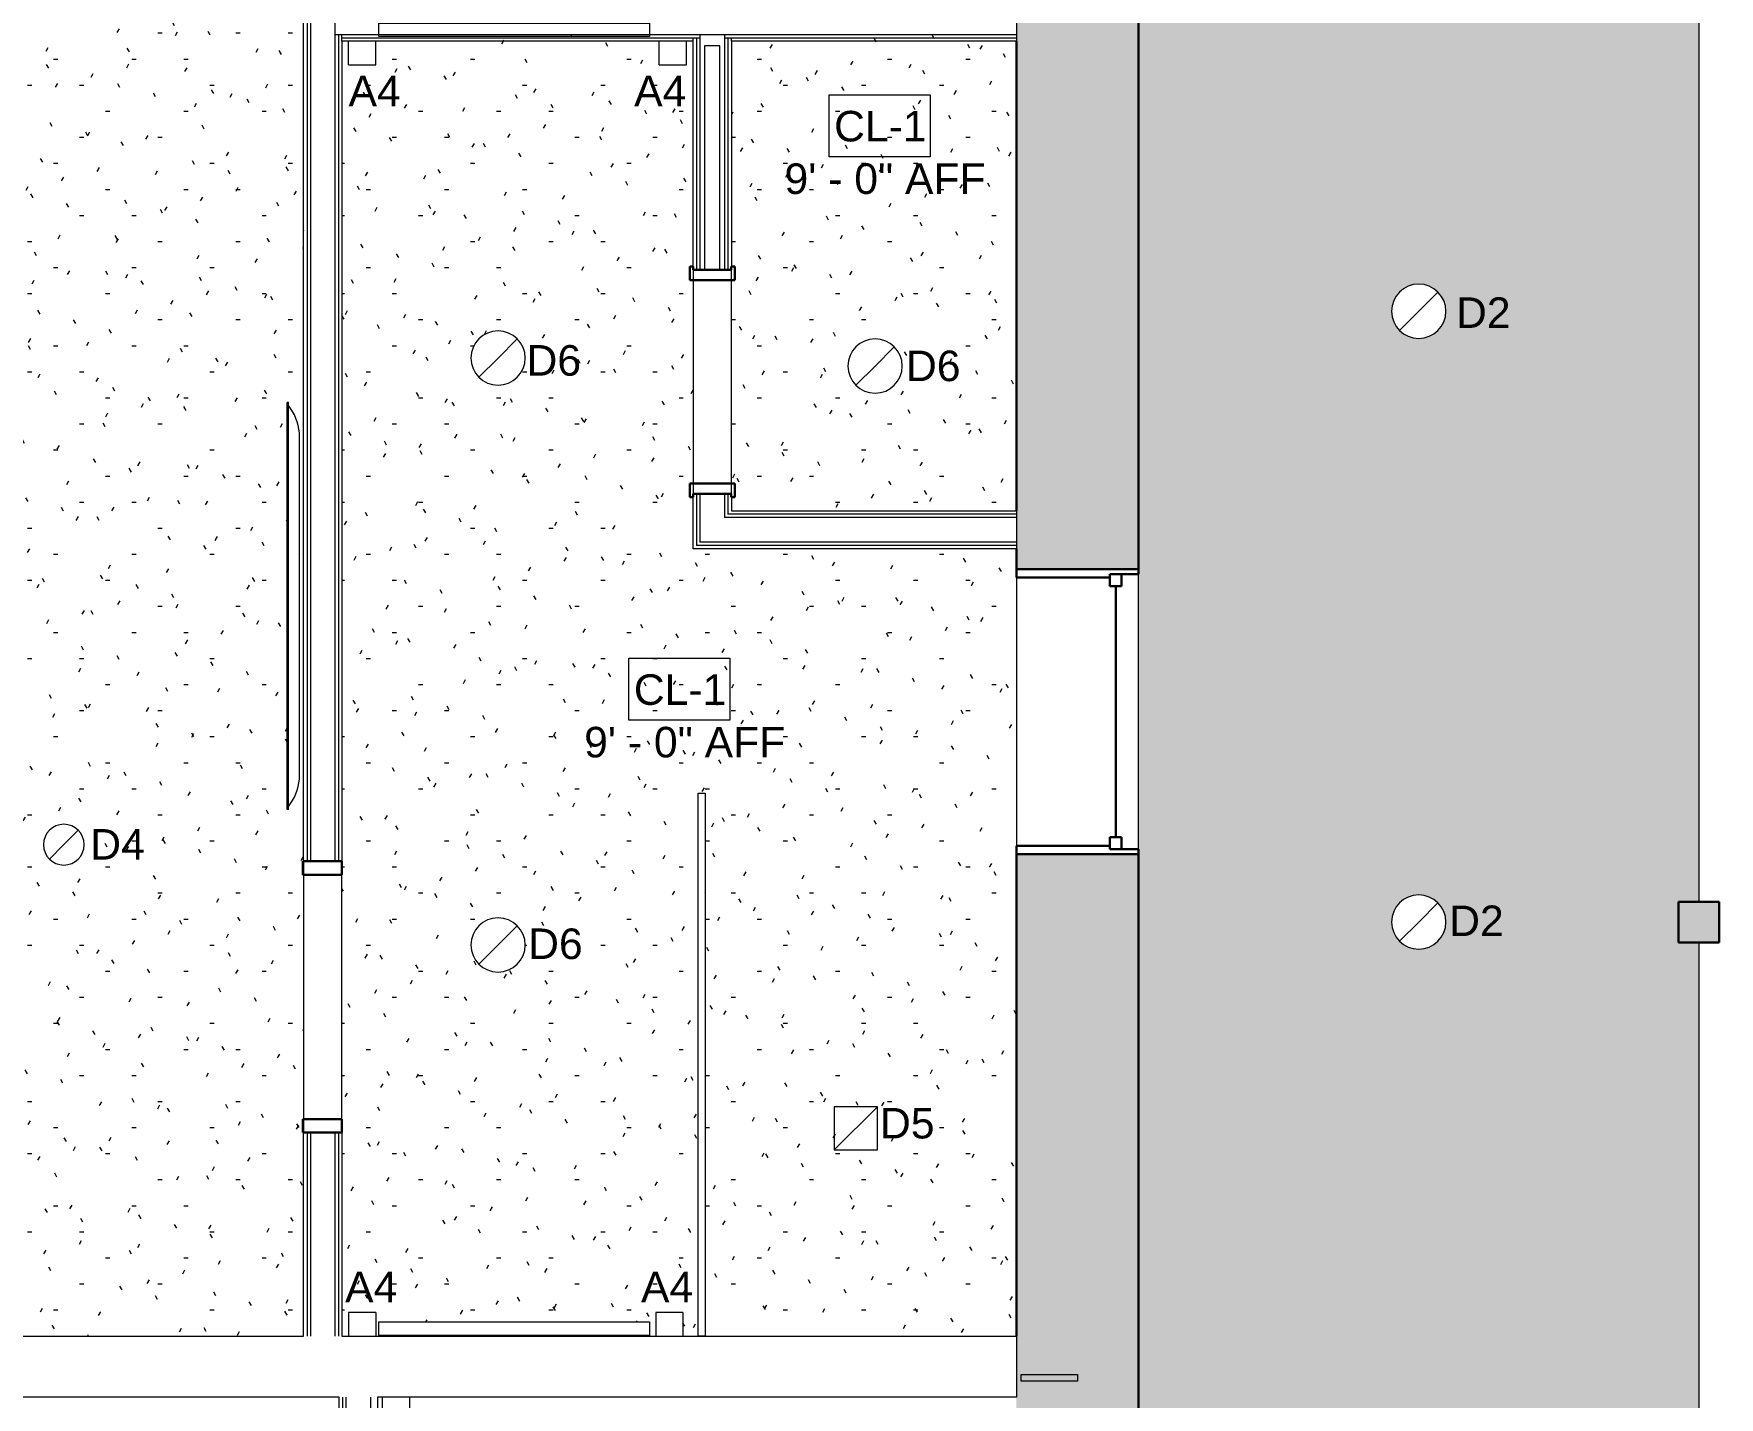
# Model space of a CAD drawing. Header units: inches. Extents: x -1176 to 1507, y -2527 to 978.
# Drawn here: x -916.8 to -668.5, y -796.2 to -595.3 of the extents above; entities that cross this region are included whole.
import ezdxf

# ---------------------------------------------------------------- set-up
doc = ezdxf.new("R2010")
doc.units = ezdxf.units.IN
doc.header["$MEASUREMENT"] = 0
for name, color, linetype, lineweight in [('A-CLNG', 13, 'Continuous', 18), ('A-CLNG-IDEN', 151, 'Continuous', 9), ('A-CLNG-PATT', 13, 'Continuous', 18), ('A-COLS', 52, 'Continuous', 18), ('A-DOOR', 31, 'Continuous', 18), ('A-DOOR-FRAM', 31, 'Continuous', 30), ('A-GLAZ', 151, 'Continuous', 18), ('A-GLAZ-CURT', 52, 'Continuous', 9), ('A-WALL', 113, 'Continuous', 18), ('A-WALL-PATT', 111, 'Continuous', 18), ('E-LITE-EQPM', 33, 'Continuous', 9), ('E-LITE-EQPM-IDEN', 33, 'Continuous', 9), ('I-WALL', 2, 'Continuous', 18), ('Q-SPCQ', 91, 'Continuous', 9)]:
    doc.layers.add(name, color=color, linetype=linetype, lineweight=lineweight)
doc.styles.add('Arial', font='arial.ttf', dxfattribs={"height": 4.5})
doc.styles.add('Swis721 Lt BT', font='swissl.ttf', dxfattribs={"height": 4.5})
pattern_1 = [(0, (0, 0), (15.36, 3.84), [0.634, -10.886, 0.634, -10.886, -61.44]), (0, (0, 0), (15.36, 3.84), [-23.04, 0.634, -22.406, 0.634, -10.886, -26.88]), (0, (0, 0), (15.36, 3.84), [-57.6, 0.634, -7.046, 0.634, -18.566]), (120, (5.76, 1.92), (-11.005538, 11.38215), [0.634, -10.886, 0.634, -10.886, -61.44]), (120, (5.76, 1.92), (-11.005538, 11.38215), [-23.04, 0.634, -22.406, 0.634, -10.886, -26.88]), (120, (5.76, 1.92), (-11.005538, 11.38215), [-57.6, 0.634, -7.046, 0.634, -18.566]), (240, (7.68, 9.6), (-4.354462, -15.22215), [0.634, -10.886, 0.634, -10.886, -61.44]), (240, (7.68, 9.6), (-4.354462, -15.22215), [-23.04, 0.634, -22.406, 0.634, -10.886, -26.88]), (240, (7.68, 9.6), (-4.354462, -15.22215), [-57.6, 0.634, -7.046, 0.634, -18.566])]

# ---------------------------------------------------------------- blocks, each defined once
blk = doc.blocks.new('Double Hung - balcony windows 3_ 6_-6827319-2nd Floor RCP')
at = {"layer": 'A-GLAZ', "color": 8, "lineweight": 30}
for p, q in [((-21, 9), (-20.25, 9)), ((-20.25, 4.75), (-20.25, 9)), ((20.25, 4.75), (20.25, 9)), ((21, 9), (20.25, 9)), ((-20.25, 6.5), (-20.25, 4.75)), ((-20.25, 6.5), (-18.5, 6.5)), ((-18.5, 6.5), (-18.5, 4.75)), ((-18.5, 5.625), (18.5, 5.625)), ((18.5, 6.5), (18.5, 4.75)), ((20.25, 6.5), (18.5, 6.5)), ((20.25, 6.5), (20.25, 4.75)), ((-20.25, 4.75), (-18.5, 4.75)), ((-20.25, 4.75), (-19.75, 4.75)), ((-19.75, -9), (-19.75, 4.75)), ((20.25, 4.75), (18.5, 4.75)), ((19.75, 4.75), (20.25, 4.75)), ((19.75, 4.75), (19.75, -9)), ((-19.75, -9), (-21, -9)), ((19.75, -9), (21, -9))]:
    blk.add_line(p, q, dxfattribs=at)
blk = doc.blocks.new('Single Flush - D2 3_ X 8_-8252890-2nd Floor RCP')
at = {"layer": 'A-DOOR-FRAM'}
for p, q in [((-20, -2.9375), (-20, 2.8125)), ((-20, 2.8125), (-18, 2.8125)), ((-18, -2.9375), (-18, 2.8125)), ((18.000004, -2.9375), (18.000004, 2.8125)), ((18.000004, 2.8125), (20.000004, 2.8125)), ((20.000004, -2.9375), (20.000004, 2.8125)), ((-20, -2.9375), (-18, -2.9375)), ((18.000004, -2.9375), (20.000004, -2.9375))]:
    blk.add_line(p, q, dxfattribs=at)
blk = doc.blocks.new('System Panel - Glazed-7111618-2nd Floor RCP')
at = {"layer": 'A-GLAZ-CURT', "lineweight": 18}
for p, q in [((-40, 0.75), (-40, 1.75)), ((-40, 1.75), (40, 1.75)), ((40, 0.75), (-40, 0.75)), ((40, 1.75), (40, 0.75))]:
    blk.add_line(p, q, dxfattribs=at)
blk = doc.blocks.new('Single Flush Pocket - D5 2_6_ X 8_-6998465-2nd Floor RCP')
at = {"layer": 'A-DOOR-FRAM'}
for p, q in [((-17, 3.3125), (-15, 3.3125)), ((-17, 3.3125), (-17, 2.8125)), ((-17, 2.8125), (-16.5, 2.8125)), ((-16.5, -2.8125), (-16.5, 2.8125)), ((-15, -3.3125), (-15, 3.3125)), ((15.000004, -3.3125), (15.000004, 3.3125)), ((15.000004, 3.3125), (17.000004, 3.3125)), ((16.500004, 2.8125), (17.000004, 2.8125)), ((16.500004, -2.8125), (16.500004, 2.8125)), ((17.000004, 3.3125), (17.000004, 2.8125)), ((-17, -2.8125), (-16.5, -2.8125)), ((-17, -3.3125), (-17, -2.8125)), ((-17, -3.3125), (-15, -3.3125)), ((15.000004, -3.3125), (17.000004, -3.3125)), ((16.500004, -2.8125), (17.000004, -2.8125)), ((17.000004, -3.3125), (17.000004, -2.8125))]:
    blk.add_line(p, q, dxfattribs=at)
blk = doc.blocks.new('A-Flat_Screen_TV - OLED 65B6P 65_-4747238-2nd Floor RCP')
at = {"layer": 'Q-SPCQ'}
for p, q in [((-29.94, 0.19), (-30, 0.19)), ((-30, 0.19), (-30, 0)), ((-30, 0), (30, 0)), ((-29.56, 0.19), (-29.94, 0.19)), ((-29.94, 0), (-29.94, -0.06)), ((29.56, 0.19), (-29.56, 0.19)), ((25.5, 1.81), (-25.5, 1.81)), ((29.94, 0.19), (29.56, 0.19)), ((30, 0.19), (29.94, 0.19)), ((29.94, 0), (29.94, -0.06)), ((30, 0.19), (30, 0)), ((-29.94, -0.06), (29.94, -0.06))]:
    blk.add_line(p, q, dxfattribs=at)
for centre, start, end in [((-24.9, -5.58), 94.6372, 128.9656), ((24.9, -5.58), 51.0344, 85.3628)]:
    blk.add_arc(centre, 7.41, start, end, dxfattribs=at)
blk = doc.blocks.new('L-Recessed Circular - Downlight - 8_ - OUTDOOR-8523709-2nd Floor RCP')
at = {"layer": 'E-LITE-EQPM'}
for q in [(2.83, 2.83), (-2.83, -2.83)]:
    blk.add_line((0, 0), q, dxfattribs=at)
for start, end in [(360, 180), (180, 360)]:
    blk.add_arc((0, 0), 4, start, end, dxfattribs=at)
blk = doc.blocks.new('Sconce Light - Sphere - 60W - 120V-7960197-2nd Floor RCP')
at = {"layer": 'E-LITE-EQPM'}
for p, q in [((0, 8), (-2, 8)), ((-2, 8), (-2, 4.5)), ((2, 8), (0, 8)), ((2, 8), (2, 4.5))]:
    blk.add_line(p, q, dxfattribs=at)
blk = doc.blocks.new('L-Recessed Circular - Downlight - 8_-7245237-2nd Floor RCP')
at = {"layer": 'E-LITE-EQPM'}
for q in [(2.83, 2.83), (-2.83, -2.83)]:
    blk.add_line((0, 0), q, dxfattribs=at)
for start, end in [(360, 180), (180, 360)]:
    blk.add_arc((0, 0), 4, start, end, dxfattribs=at)
blk = doc.blocks.new('L-Recessed Square Downlight - 6_-4552745-2nd Floor RCP')
at = {"layer": 'E-LITE-EQPM'}
for p, q in [((-3.1875, -3.1875), (-3.1875, 3.1875)), ((-3.1875, 3.1875), (3.1875, 3.1875)), ((-3.1875, 3.1875), (3.1875, -3.1875)), ((3.1875, 3.1875), (3.1875, -3.1875)), ((3.1875, -3.1875), (-3.1875, -3.1875))]:
    blk.add_line(p, q, dxfattribs=at)
blk = doc.blocks.new('Sconce Light - Sphere - 60W - 120V-8439171-2nd Floor RCP')
at = {"layer": 'E-LITE-EQPM'}
for p, q in [((0, 7.5), (-2, 7.5)), ((-2, 7.5), (-2, 4)), ((2, 7.5), (0, 7.5)), ((2, 7.5), (2, 4)), ((-2, 4), (0, 4)), ((0, 4), (2, 4))]:
    blk.add_line(p, q, dxfattribs=at)
blk = doc.blocks.new('Sconce Light - Sphere - 60W - 120V-V10-2nd Floor RCP')
at = {"layer": 'E-LITE-EQPM'}
for p, q in [((0, 8), (-2, 8)), ((-2, 8), (-2, 4.5)), ((2, 8), (0, 8)), ((2, 8), (2, 4.5)), ((-2, 4.5), (0, 4.5)), ((0, 4.5), (2, 4.5))]:
    blk.add_line(p, q, dxfattribs=at)
blk = doc.blocks.new('L-Recessed Circular - Downlight - 6_-7313291-2nd Floor RCP')
at = {"layer": 'E-LITE-EQPM'}
for q in [(-2.12, -2.12), (2.12, 2.12)]:
    blk.add_line((0, 0), q, dxfattribs=at)
for start, end in [(360, 180), (180, 360)]:
    blk.add_arc((0, 0), 3, start, end, dxfattribs=at)
blk = doc.blocks.new('Mirror44 - Mirror-8095714-2nd Floor RCP')
at = {"layer": 'Q-SPCQ'}
for p, q in [((-997.33, -1007.6), (-997.33, -1005.6)), ((-997.33, -1005.6), (-957.47, -1005.6)), ((-957.47, -1005.6), (-957.47, -1007.6)), ((-957.47, -1007.6), (-997.33, -1007.6))]:
    blk.add_line(p, q, dxfattribs=at)
blk = doc.blocks.new('Mirror70 - Mirror-8095728-2nd Floor RCP')
at = {"layer": 'Q-SPCQ'}
for p, q in [((-997.33, -1007.6), (-997.33, -1005.6)), ((-997.33, -1005.6), (-957.47, -1005.6)), ((-957.47, -1005.6), (-957.47, -1007.6)), ((-957.47, -1007.6), (-997.33, -1007.6))]:
    blk.add_line(p, q, dxfattribs=at)

msp = doc.modelspace()

# ---------------------------------------------------------------- hatches: boundary and pattern name
at = {"layer": 'A-CLNG-PATT'}
h = msp.add_hatch(dxfattribs=at)
h.set_pattern_fill('FP_3', color=256, style=0, pattern_type=2)
h.set_pattern_definition([(216.87, (4.8, 12), (35.999957, 24.0000643), [6, -54]), (206.565, (12, 8.4), (-12.000093, -12.000519), [13.416, -13.416]), (198.435, (12, 2.4), (-23.999779, -12.000233), [7.589, -30.358])])
h.paths.add_polyline_path([(-671.48, -1266.19), (-671.48, -1089.19), (-674.48, -1089.19), (-674.48, -1083.19), (-671.48, -1083.19), (-671.48, -909.19), (-674.48, -909.19), (-674.48, -903.19), (-671.48, -903.19), (-671.48, -729.19), (-674.48, -729.19), (-674.48, -723.19), (-671.48, -723.19), (-671.48, -549.19), (-674.48, -549.19), (-674.48, -543.19), (-671.48, -543.19), (-671.48, -369.19), (-674.48, -369.19), (-674.48, -363.19), (-671.48, -363.19), (-671.48, -189.19), (-674.48, -189.19), (-674.48, -183.19), (-671.48, -183.19), (-671.48, 16.25), (-754.04, 16.25), (-754.04, -123.17), (-752.11, -123.38), (-750.26, -124.03), (-748.61, -125.07), (-747.23, -126.44), (-746.2, -128.1), (-745.55, -129.94), (-745.33, -131.87), (-745.55, -133.81), (-746.2, -135.65), (-747.23, -137.3), (-748.61, -138.68), (-750.26, -139.72), (-752.11, -140.37), (-754.04, -140.58), (-754.04, -573.17), (-752.11, -573.38), (-750.26, -574.03), (-748.61, -575.07), (-747.23, -576.44), (-746.2, -578.1), (-745.55, -579.94), (-745.33, -581.87), (-745.55, -583.81), (-746.2, -585.65), (-747.23, -587.3), (-748.61, -588.68), (-750.26, -589.72), (-752.11, -590.37), (-754.04, -590.58), (-754.04, -1095.17), (-752.11, -1095.38), (-750.26, -1096.03), (-748.61, -1097.07), (-747.23, -1098.44), (-746.2, -1100.1), (-745.55, -1101.94), (-745.33, -1103.87), (-745.55, -1105.81), (-746.2, -1107.65), (-747.23, -1109.3), (-748.61, -1110.68), (-750.26, -1111.72), (-752.11, -1112.37), (-754.04, -1112.58), (-754.04, -1262.19), (-725.8, -1262.19), (-725.8, -1266.19), (-713.41, -1266.19)], flags=0)
h.paths.add_polyline_path([(-712.76, -1220.86), (-713.8, -1220.72), (-714.76, -1220.32), (-715.59, -1219.69), (-716.23, -1218.86), (-716.63, -1217.9), (-716.76, -1216.86), (-716.63, -1215.83), (-716.23, -1214.86), (-715.59, -1214.03), (-714.76, -1213.4), (-713.8, -1213), (-712.76, -1212.86), (-711.73, -1213), (-710.76, -1213.4), (-709.93, -1214.03), (-709.3, -1214.86), (-708.9, -1215.83), (-708.76, -1216.86), (-708.9, -1217.9), (-709.3, -1218.86), (-709.93, -1219.69), (-710.76, -1220.32), (-711.73, -1220.72)], flags=0)
h.paths.add_polyline_path([(-712.76, -1090.19), (-713.8, -1090.05), (-714.76, -1089.65), (-715.59, -1089.01), (-716.23, -1088.19), (-716.63, -1087.22), (-716.76, -1086.19), (-716.63, -1085.15), (-716.23, -1084.19), (-715.59, -1083.36), (-714.76, -1082.72), (-713.8, -1082.32), (-712.76, -1082.19), (-711.73, -1082.32), (-710.76, -1082.72), (-709.93, -1083.36), (-709.3, -1084.19), (-708.9, -1085.15), (-708.76, -1086.19), (-708.9, -1087.22), (-709.3, -1088.19), (-709.93, -1089.01), (-710.76, -1089.65), (-711.73, -1090.05)], flags=0)
h.paths.add_polyline_path([(-712.76, -1000.19), (-713.8, -1000.05), (-714.76, -999.65), (-715.59, -999.01), (-716.23, -998.19), (-716.63, -997.22), (-716.76, -996.19), (-716.63, -995.15), (-716.23, -994.19), (-715.59, -993.36), (-714.76, -992.72), (-713.8, -992.32), (-712.76, -992.19), (-711.73, -992.32), (-710.76, -992.72), (-709.93, -993.36), (-709.3, -994.19), (-708.9, -995.15), (-708.76, -996.19), (-708.9, -997.22), (-709.3, -998.19), (-709.93, -999.01), (-710.76, -999.65), (-711.73, -1000.05)], flags=0)
h.paths.add_polyline_path([(-712.76, -910.19), (-713.8, -910.05), (-714.76, -909.65), (-715.59, -909.01), (-716.23, -908.19), (-716.63, -907.22), (-716.76, -906.19), (-716.63, -905.15), (-716.23, -904.19), (-715.59, -903.36), (-714.76, -902.72), (-713.8, -902.32), (-712.76, -902.19), (-711.73, -902.32), (-710.76, -902.72), (-709.93, -903.36), (-709.3, -904.19), (-708.9, -905.15), (-708.76, -906.19), (-708.9, -907.22), (-709.3, -908.19), (-709.93, -909.01), (-710.76, -909.65), (-711.73, -910.05)], flags=0)
h.paths.add_polyline_path([(-712.76, -820.19), (-713.8, -820.05), (-714.76, -819.65), (-715.59, -819.01), (-716.23, -818.19), (-716.63, -817.22), (-716.76, -816.19), (-716.63, -815.15), (-716.23, -814.19), (-715.59, -813.36), (-714.76, -812.72), (-713.8, -812.32), (-712.76, -812.19), (-711.73, -812.32), (-710.76, -812.72), (-709.93, -813.36), (-709.3, -814.19), (-708.9, -815.15), (-708.76, -816.19), (-708.9, -817.22), (-709.3, -818.19), (-709.93, -819.01), (-710.76, -819.65), (-711.73, -820.05)], flags=0)
h.paths.add_polyline_path([(-712.76, -730.19), (-713.8, -730.05), (-714.76, -729.65), (-715.59, -729.01), (-716.23, -728.19), (-716.63, -727.22), (-716.76, -726.19), (-716.63, -725.15), (-716.23, -724.19), (-715.59, -723.36), (-714.76, -722.72), (-713.8, -722.32), (-712.76, -722.19), (-711.73, -722.32), (-710.76, -722.72), (-709.93, -723.36), (-709.3, -724.19), (-708.9, -725.15), (-708.76, -726.19), (-708.9, -727.22), (-709.3, -728.19), (-709.93, -729.01), (-710.76, -729.65), (-711.73, -730.05)], flags=0)
h.paths.add_polyline_path([(-712.76, -640.19), (-713.8, -640.05), (-714.76, -639.65), (-715.59, -639.01), (-716.23, -638.19), (-716.63, -637.22), (-716.76, -636.19), (-716.63, -635.15), (-716.23, -634.19), (-715.59, -633.36), (-714.76, -632.72), (-713.8, -632.32), (-712.76, -632.19), (-711.73, -632.32), (-710.76, -632.72), (-709.93, -633.36), (-709.3, -634.19), (-708.9, -635.15), (-708.76, -636.19), (-708.9, -637.22), (-709.3, -638.19), (-709.93, -639.01), (-710.76, -639.65), (-711.73, -640.05)], flags=0)
h.paths.add_polyline_path([(-712.76, -550.19), (-713.8, -550.05), (-714.76, -549.65), (-715.59, -549.01), (-716.23, -548.19), (-716.63, -547.22), (-716.76, -546.19), (-716.63, -545.15), (-716.23, -544.19), (-715.59, -543.36), (-714.76, -542.72), (-713.8, -542.32), (-712.76, -542.19), (-711.73, -542.32), (-710.76, -542.72), (-709.93, -543.36), (-709.3, -544.19), (-708.9, -545.15), (-708.76, -546.19), (-708.9, -547.22), (-709.3, -548.19), (-709.93, -549.01), (-710.76, -549.65), (-711.73, -550.05)], flags=0)
h.paths.add_polyline_path([(-712.76, -460.19), (-713.8, -460.05), (-714.76, -459.65), (-715.59, -459.01), (-716.23, -458.19), (-716.63, -457.22), (-716.76, -456.19), (-716.63, -455.15), (-716.23, -454.19), (-715.59, -453.36), (-714.76, -452.72), (-713.8, -452.32), (-712.76, -452.19), (-711.73, -452.32), (-710.76, -452.72), (-709.93, -453.36), (-709.3, -454.19), (-708.9, -455.15), (-708.76, -456.19), (-708.9, -457.22), (-709.3, -458.19), (-709.93, -459.01), (-710.76, -459.65), (-711.73, -460.05)], flags=0)
h.paths.add_polyline_path([(-712.76, -370.19), (-713.8, -370.05), (-714.76, -369.65), (-715.59, -369.01), (-716.23, -368.19), (-716.63, -367.22), (-716.76, -366.19), (-716.63, -365.15), (-716.23, -364.19), (-715.59, -363.36), (-714.76, -362.72), (-713.8, -362.32), (-712.76, -362.19), (-711.73, -362.32), (-710.76, -362.72), (-709.93, -363.36), (-709.3, -364.19), (-708.9, -365.15), (-708.76, -366.19), (-708.9, -367.22), (-709.3, -368.19), (-709.93, -369.01), (-710.76, -369.65), (-711.73, -370.05)], flags=0)
h.paths.add_polyline_path([(-712.76, -280.19), (-713.8, -280.05), (-714.76, -279.65), (-715.59, -279.01), (-716.23, -278.19), (-716.63, -277.22), (-716.76, -276.19), (-716.63, -275.15), (-716.23, -274.19), (-715.59, -273.36), (-714.76, -272.72), (-713.8, -272.32), (-712.76, -272.19), (-711.73, -272.32), (-710.76, -272.72), (-709.93, -273.36), (-709.3, -274.19), (-708.9, -275.15), (-708.76, -276.19), (-708.9, -277.22), (-709.3, -278.19), (-709.93, -279.01), (-710.76, -279.65), (-711.73, -280.05)], flags=0)
h.paths.add_polyline_path([(-712.76, -190.19), (-713.8, -190.05), (-714.76, -189.65), (-715.59, -189.01), (-716.23, -188.19), (-716.63, -187.22), (-716.76, -186.19), (-716.63, -185.15), (-716.23, -184.19), (-715.59, -183.36), (-714.76, -182.72), (-713.8, -182.32), (-712.76, -182.19), (-711.73, -182.32), (-710.76, -182.72), (-709.93, -183.36), (-709.3, -184.19), (-708.9, -185.15), (-708.76, -186.19), (-708.9, -187.22), (-709.3, -188.19), (-709.93, -189.01), (-710.76, -189.65), (-711.73, -190.05)], flags=0)
h.paths.add_polyline_path([(-712.76, -88.97), (-713.8, -88.83), (-714.76, -88.43), (-715.59, -87.79), (-716.23, -86.97), (-716.63, -86), (-716.76, -84.97), (-716.63, -83.93), (-716.23, -82.97), (-715.59, -82.14), (-714.76, -81.5), (-713.8, -81.1), (-712.76, -80.97), (-711.73, -81.1), (-710.76, -81.5), (-709.93, -82.14), (-709.3, -82.97), (-708.9, -83.93), (-708.76, -84.97), (-708.9, -86), (-709.3, -86.97), (-709.93, -87.79), (-710.76, -88.43), (-711.73, -88.83)], flags=0)
h = msp.add_hatch(dxfattribs=at)
h.set_pattern_fill('FP_2', color=256, style=0, pattern_type=2)
h.set_pattern_definition(pattern_1)
h.paths.add_polyline_path([(-899.95, -787.22), (-877.06, -787.22), (-877.06, -588.4), (-886.39, -588.4), (-886.39, -497.49), (-1017.06, -497.49), (-1017.06, -590.19), (-1013.56, -590.19), (-1013.56, -594.19), (-1017.06, -594.19), (-1017.06, -769.93), (-1013.56, -769.93), (-1013.56, -773.93), (-1017.06, -773.93), (-1017.06, -787.22), (-946.59, -787.22)], flags=0)
h.paths.add_polyline_path([(-982.06, -717.79), (-982.84, -717.68), (-983.56, -717.38), (-984.18, -716.91), (-984.66, -716.29), (-984.96, -715.56), (-985.06, -714.79), (-984.96, -714.01), (-984.66, -713.29), (-984.18, -712.67), (-983.56, -712.19), (-982.84, -711.89), (-982.06, -711.79), (-981.29, -711.89), (-980.56, -712.19), (-979.94, -712.67), (-979.46, -713.29), (-979.16, -714.01), (-979.06, -714.79), (-979.16, -715.56), (-979.46, -716.29), (-979.94, -716.91), (-980.56, -717.38), (-981.29, -717.68)], flags=0)
h.paths.add_polyline_path([(-912.39, -717.79), (-913.17, -717.68), (-913.89, -717.38), (-914.51, -716.91), (-914.99, -716.29), (-915.29, -715.56), (-915.39, -714.79), (-915.29, -714.01), (-914.99, -713.29), (-914.51, -712.67), (-913.89, -712.19), (-913.17, -711.89), (-912.39, -711.79), (-911.61, -711.89), (-910.89, -712.19), (-910.27, -712.67), (-909.79, -713.29), (-909.49, -714.01), (-909.39, -714.79), (-909.49, -715.56), (-909.79, -716.29), (-910.27, -716.91), (-910.89, -717.38), (-911.61, -717.68)], flags=0)
h.paths.add_polyline_path([(-879.49, -709.63), (-879.49, -709.57), (-879.55, -709.57), (-879.55, -649.69), (-879.49, -649.69), (-879.49, -649.63), (-879.3, -649.63), (-879.3, -650.07), (-878.49, -651.3), (-877.94, -652.67), (-877.68, -654.13), (-877.68, -705.13), (-877.94, -706.58), (-878.49, -707.95), (-879.3, -709.19), (-879.3, -709.63)], flags=0)
h.paths.add_polyline_path([(-1005.55, -691.73), (-1016.57, -691.73), (-1016.57, -680.71), (-1005.55, -680.71)], flags=0)
h.paths.add_polyline_path([(-947.06, -662.63), (-947.77, -662.4), (-948.21, -661.8), (-948.21, -661.05), (-947.77, -660.45), (-947.56, -660.38), (-947.56, -644.41), (-955.17, -657.58), (-955.02, -657.75), (-954.96, -658.52), (-955.33, -659.14), (-956, -659.44), (-956.73, -659.28), (-957.23, -658.73), (-957.29, -657.96), (-956.93, -657.34), (-956.25, -657.04), (-956.03, -657.08), (-948.43, -643.91), (-962.26, -651.89), (-962.22, -652.11), (-962.52, -652.79), (-963.17, -653.17), (-963.91, -653.09), (-964.46, -652.59), (-964.62, -651.86), (-964.31, -651.18), (-963.67, -650.8), (-962.93, -650.88), (-962.76, -651.03), (-948.93, -643.04), (-964.14, -643.04), (-964.21, -643.25), (-964.81, -643.69), (-965.56, -643.69), (-966.16, -643.25), (-966.39, -642.54), (-966.16, -641.83), (-965.56, -641.39), (-964.81, -641.39), (-964.21, -641.83), (-964.14, -642.04), (-948.93, -642.04), (-962.78, -634.07), (-962.93, -634.2), (-963.7, -634.26), (-964.31, -633.91), (-964.62, -633.22), (-964.46, -632.49), (-963.91, -632), (-963.14, -631.93), (-962.52, -632.29), (-962.22, -632.97), (-962.26, -633.19), (-948.43, -641.18), (-956.03, -628), (-956.25, -628.05), (-956.93, -627.74), (-957.31, -627.1), (-957.23, -626.35), (-956.73, -625.8), (-956, -625.64), (-955.32, -625.95), (-954.94, -626.59), (-955.02, -627.34), (-955.17, -627.5), (-947.56, -640.68), (-947.56, -624.7), (-947.77, -624.63), (-948.21, -624.03), (-948.21, -623.28), (-947.77, -622.68), (-947.06, -622.45), (-946.35, -622.68), (-945.91, -623.28), (-945.91, -624.03), (-946.35, -624.63), (-946.56, -624.7), (-946.56, -640.68), (-938.95, -627.5), (-939.1, -627.34), (-939.16, -626.56), (-938.81, -625.95), (-938.13, -625.64), (-937.4, -625.8), (-936.9, -626.35), (-936.83, -627.12), (-937.19, -627.74), (-937.87, -628.05), (-938.09, -628), (-945.7, -641.18), (-931.86, -633.19), (-931.91, -632.97), (-931.6, -632.29), (-930.96, -631.92), (-930.22, -632), (-929.66, -632.49), (-929.51, -633.22), (-929.81, -633.91), (-930.46, -634.28), (-931.2, -634.2), (-931.36, -634.05), (-945.2, -642.04), (-929.98, -642.04), (-929.91, -641.83), (-929.31, -641.39), (-928.56, -641.39), (-927.96, -641.83), (-927.73, -642.54), (-927.96, -643.25), (-928.56, -643.69), (-929.31, -643.69), (-929.91, -643.25), (-929.98, -643.04), (-945.2, -643.04), (-931.35, -651.02), (-931.2, -650.88), (-930.43, -650.82), (-929.81, -651.18), (-929.51, -651.86), (-929.66, -652.59), (-930.22, -653.09), (-930.99, -653.15), (-931.6, -652.79), (-931.91, -652.11), (-931.86, -651.89), (-945.7, -643.91), (-938.09, -657.08), (-937.87, -657.04), (-937.19, -657.34), (-936.82, -657.99), (-936.9, -658.73), (-937.4, -659.28), (-938.13, -659.44), (-938.81, -659.14), (-939.18, -658.49), (-939.1, -657.75), (-938.95, -657.58), (-946.56, -644.41), (-946.56, -660.38), (-946.35, -660.45), (-945.91, -661.05), (-945.91, -661.8), (-946.35, -662.4), (-946.93, -662.59)], flags=0)
h.paths.add_polyline_path([(-912.39, -572.59), (-913.17, -572.49), (-913.89, -572.19), (-914.51, -571.72), (-914.99, -571.09), (-915.29, -570.37), (-915.39, -569.59), (-915.29, -568.82), (-914.99, -568.09), (-914.51, -567.47), (-913.89, -567), (-913.17, -566.7), (-912.39, -566.59), (-911.61, -566.7), (-910.89, -567), (-910.27, -567.47), (-909.79, -568.09), (-909.49, -568.82), (-909.39, -569.59), (-909.49, -570.37), (-909.79, -571.09), (-910.27, -571.72), (-910.89, -572.19), (-911.61, -572.49)], flags=0)
h.paths.add_polyline_path([(-982.06, -572.59), (-982.84, -572.49), (-983.56, -572.19), (-984.18, -571.72), (-984.66, -571.09), (-984.96, -570.37), (-985.06, -569.59), (-984.96, -568.82), (-984.66, -568.09), (-984.18, -567.47), (-983.56, -567), (-982.84, -566.7), (-982.06, -566.59), (-981.29, -566.7), (-980.56, -567), (-979.94, -567.47), (-979.46, -568.09), (-979.16, -568.82), (-979.06, -569.59), (-979.16, -570.37), (-979.46, -571.09), (-979.94, -571.72), (-980.56, -572.19), (-981.29, -572.49)], flags=0)
h.paths.add_polyline_path([(-1015.57, -511.92), (-1015.56, -500.89), (-1004.55, -500.89), (-1004.55, -511.92), (-1014.92, -511.92)], flags=0)
h = msp.add_hatch(dxfattribs=at)
h.set_pattern_fill('FP_2', color=256, style=0, pattern_type=2)
h.set_pattern_definition(pattern_1)
h.paths.add_polyline_path([(-772.04, -787.22), (-772.04, -671.22), (-819.67, -671.22), (-819.67, -596.4), (-820.67, -596.4), (-820.67, -599.9), (-824.67, -599.9), (-824.67, -596.4), (-866.44, -596.4), (-866.44, -599.9), (-870.44, -599.9), (-870.44, -596.4), (-871.44, -596.4), (-871.44, -787.22), (-870.44, -787.22), (-870.44, -783.72), (-866.44, -783.72), (-866.44, -787.22), (-825.18, -787.22), (-825.18, -783.72), (-821.18, -783.72), (-821.18, -787.22), (-818.92, -787.22), (-818.92, -707.22), (-817.92, -707.22), (-817.92, -787.22), (-806.68, -787.22)], flags=0)
h.paths.add_polyline_path([(-865.97, -787.12), (-865.97, -785.12), (-826.11, -785.12), (-826.11, -787.12), (-864.97, -787.12)], flags=0)
h.paths.add_polyline_path([(-848.41, -733.57), (-849.44, -733.44), (-850.41, -733.04), (-851.23, -732.4), (-851.87, -731.57), (-852.27, -730.61), (-852.41, -729.57), (-852.27, -728.54), (-851.87, -727.57), (-851.23, -726.75), (-850.41, -726.11), (-849.44, -725.71), (-848.41, -725.57), (-847.37, -725.71), (-846.41, -726.11), (-845.58, -726.75), (-844.94, -727.57), (-844.54, -728.54), (-844.41, -729.57), (-844.54, -730.61), (-844.94, -731.57), (-845.58, -732.4), (-846.41, -733.04), (-847.37, -733.44)], flags=0)
h.paths.add_polyline_path([(-848.41, -647.09), (-849.44, -646.95), (-850.41, -646.55), (-851.23, -645.92), (-851.87, -645.09), (-852.27, -644.12), (-852.41, -643.09), (-852.27, -642.05), (-851.87, -641.09), (-851.23, -640.26), (-850.41, -639.62), (-849.44, -639.22), (-848.41, -639.09), (-847.37, -639.22), (-846.41, -639.62), (-845.58, -640.26), (-844.94, -641.09), (-844.54, -642.05), (-844.41, -643.09), (-844.54, -644.12), (-844.94, -645.09), (-845.58, -645.92), (-846.41, -646.55), (-847.37, -646.95)], flags=0)
h = msp.add_hatch(dxfattribs=at)
h.set_pattern_fill('FP_2', color=256, style=0, pattern_type=2)
h.set_pattern_definition(pattern_1)
h.paths.add_polyline_path([(-806.68, -665.59), (-772.04, -665.59), (-772.04, -596.4), (-814.04, -596.4), (-814.04, -665.59)], flags=0)
h.paths.add_polyline_path([(-792.86, -648.27), (-793.9, -648.14), (-794.86, -647.74), (-795.69, -647.1), (-796.33, -646.27), (-796.73, -645.31), (-796.86, -644.27), (-796.73, -643.24), (-796.33, -642.27), (-795.69, -641.44), (-794.86, -640.81), (-793.9, -640.41), (-792.86, -640.27), (-791.83, -640.41), (-790.86, -640.81), (-790.03, -641.44), (-789.4, -642.27), (-789, -643.24), (-788.86, -644.27), (-789, -645.31), (-789.4, -646.27), (-790.03, -647.1), (-790.86, -647.74), (-791.83, -648.14)], flags=0)
at = {"layer": 'A-COLS'}
msp.add_hatch(color=250, dxfattribs=at).paths.add_polyline_path([(-668.48, -729.19), (-668.48, -723.19), (-674.48, -723.19), (-674.48, -729.19)], flags=0)
at = {"layer": 'A-WALL-PATT', "lineweight": 9}
h = msp.add_hatch(color=7, dxfattribs=at)
h.paths.add_polyline_path([(-772.04, -1262.19), (-754.04, -1262.19), (-754.04, -1210.19), (-772.04, -1210.19), (-772.04, -1240.82)], flags=0)
h.paths.add_polyline_path([(-760.04, -1170.19), (-754.04, -1170.19), (-754.04, -1093.3), (-772.04, -1093.3), (-772.04, -1170.19)], flags=0)
h.paths.add_polyline_path([(-754.04, -1053.19), (-754.04, -1004.19), (-772.04, -1004.19), (-772.04, -1053.19), (-760.04, -1053.19)], flags=0)
h.paths.add_polyline_path([(-760.04, -962.19), (-754.04, -962.19), (-754.04, -860.19), (-772.04, -860.19), (-772.04, -962.19)], flags=0)
h.paths.add_polyline_path([(-772.04, -818.19), (-754.04, -818.19), (-754.04, -716.19), (-772.04, -716.19), (-772.04, -816.53)], flags=0)
h.paths.add_polyline_path([(-760.04, -674.19), (-754.04, -674.19), (-754.04, -572.19), (-772.04, -572.19), (-772.04, -674.19)], flags=0)
h.paths.add_polyline_path([(-760.04, -530.19), (-754.04, -530.19), (-754.04, -428.19), (-772.04, -428.19), (-772.04, -530.19)], flags=0)
h.paths.add_polyline_path([(-754.04, -386.19), (-754.04, -278.19), (-772.04, -278.19), (-772.04, -386.19), (-760.04, -386.19)], flags=0)
h.paths.add_polyline_path([(-760.04, -236.19), (-754.04, -236.19), (-754.04, -122.5), (-772.04, -122.5), (-772.04, -236.19)], flags=0)
h.paths.add_polyline_path([(-754.04, -80.5), (-754.04, 16.25), (-772.04, 16.25), (-772.03, -80.5), (-760.04, -80.5)], flags=0)
h = msp.add_hatch(dxfattribs=at)
h.set_pattern_fill('FP_2', color=256, style=0, pattern_type=2)
h.set_pattern_definition(pattern_1)
h.paths.add_polyline_path([(-806.68, -595.9), (-772.04, -595.9), (-772.04, -595.4), (-815.04, -595.4), (-815.04, -595.9), (-814.04, -595.9)], flags=0)
h.paths.add_polyline_path([(-830, -595.9), (-818.67, -595.9), (-818.67, -595.4), (-871.44, -595.4), (-871.44, -595.9), (-853.32, -595.9)], flags=0)
h = msp.add_hatch(dxfattribs=at)
h.set_pattern_fill('FP_2', color=256, style=0, pattern_type=2)
h.set_pattern_definition(pattern_1)
h.paths.add_polyline_path([(-772.04, -596.4), (-772.04, -595.9), (-814.04, -595.9), (-814.04, -596.4), (-806.68, -596.4)], flags=0)
h.paths.add_polyline_path([(-824.67, -596.4), (-819.67, -596.4), (-819.67, -595.9), (-871.44, -595.9), (-871.44, -596.4), (-830, -596.4)], flags=0)

# ---------------------------------------------------------------- linework, layer by layer
at = {"layer": 'A-CLNG'}
for p, q in [((-671.48, -549.19), (-671.48, -723.19)), ((-819.67, -630.09), (-819.67, -663.09)), ((-814.04, -663.09), (-814.04, -630.09)), ((-772.04, -674.19), (-772.04, -716.19)), ((-754.04, -716.19), (-754.04, -674.19)), ((-877.06, -717.22), (-877.06, -757.22)), ((-871.44, -757.22), (-871.44, -717.22)), ((-671.48, -729.19), (-671.48, -903.19))]:
    msp.add_line(p, q, dxfattribs=at)
for centre, radius, start, end in [((-712.76, -636.19), 4, 0, 180), ((-712.76, -636.19), 4, 180, 0), ((-848.41, -643.09), 4, 0, 180), ((-792.86, -644.27), 4, 0, 180), ((-848.41, -643.09), 4, 180, 0), ((-792.86, -644.27), 4, 180, 0), ((-912.39, -714.79), 3, 0, 180), ((-912.39, -714.79), 3, 180, 0), ((-712.76, -726.19), 4, 0, 180), ((-848.41, -729.57), 4, 0, 180), ((-712.76, -726.19), 4, 180, 0), ((-848.41, -729.57), 4, 180, 0)]:
    msp.add_arc(centre, radius, start, end, dxfattribs=at)
at = {"layer": 'A-CLNG-IDEN', "flags": 128}
for points in [[(-799.65, -604.29), (-784.77, -604.29), (-784.77, -613.43), (-799.65, -613.43)], [(-829.16, -687.31), (-814.28, -687.31), (-814.28, -696.45), (-829.16, -696.45)]]:
    msp.add_lwpolyline(points, close=True, dxfattribs=at)
at = {"layer": 'A-COLS', "color": 8, "lineweight": 30}
for p, q in [((-674.48, -729.19), (-674.48, -723.19)), ((-674.48, -723.19), (-668.48, -723.19)), ((-668.48, -723.19), (-668.48, -729.19)), ((-668.48, -729.19), (-674.48, -729.19))]:
    msp.add_line(p, q, dxfattribs=at)
at = {"layer": 'A-WALL'}
for p, q in [((-772.04, -588.4), (-772.04, -596.4)), ((-876.56, -588.9), (-876.56, -717.22)), ((-876.06, -588.9), (-876.06, -717.22)), ((-872.44, -589.4), (-872.44, -717.22)), ((-872.44, -595.4), (-772.04, -595.4)), ((-871.94, -595.4), (-871.94, -717.22)), ((-871.44, -596.4), (-871.44, -595.4)), ((-871.44, -595.9), (-818.67, -595.9)), ((-819.67, -596.4), (-819.67, -595.9)), ((-819.17, -595.9), (-819.17, -630.09)), ((-818.67, -595.4), (-818.67, -630.09)), ((-815.04, -595.4), (-815.04, -630.09)), ((-815.04, -595.9), (-772.04, -595.9)), ((-814.54, -595.9), (-814.54, -630.09)), ((-814.04, -596.4), (-814.04, -595.9)), ((-819.17, -663.09), (-819.17, -670.72)), ((-818.67, -663.09), (-818.67, -670.22)), ((-815.04, -663.09), (-815.04, -666.59)), ((-814.54, -663.09), (-814.54, -666.09)), ((-772.04, -666.59), (-815.04, -666.59)), ((-772.04, -666.09), (-814.54, -666.09)), ((-772.04, -665.59), (-772.04, -671.22)), ((-772.04, -670.22), (-818.67, -670.22)), ((-772.04, -670.72), (-819.17, -670.72)), ((-876.56, -757.22), (-876.56, -787.22)), ((-876.06, -757.22), (-876.06, -787.22)), ((-872.44, -757.22), (-872.44, -787.22)), ((-871.94, -757.22), (-871.94, -787.22)), ((-1017.06, -787.22), (-877.06, -787.22)), ((-871.44, -787.22), (-870.44, -787.22)), ((-866.44, -787.22), (-825.18, -787.22)), ((-821.18, -787.22), (-772.04, -787.22)), ((-772.04, -787.22), (-772.04, -796.22)), ((-871.8, -796.22), (-1017.06, -796.22)), ((-871.3, -828.19), (-871.3, -796.22)), ((-870.8, -828.19), (-870.8, -796.22)), ((-867.18, -828.19), (-867.18, -796.22)), ((-772.04, -796.22), (-866.18, -796.22))]:
    msp.add_line(p, q, dxfattribs=at)
at = {"layer": 'A-WALL', "color": 8, "lineweight": 30}
for p, q in [((-754.04, -590.58), (-754.04, -674.19)), ((-772.04, -665.59), (-772.04, -596.4)), ((-772.04, -674.19), (-772.04, -671.22)), ((-754.04, -674.19), (-772.04, -674.19)), ((-772.04, -787.22), (-772.04, -716.19)), ((-772.04, -716.19), (-754.04, -716.19)), ((-754.04, -716.19), (-754.04, -818.19))]:
    msp.add_line(p, q, dxfattribs=at)
at = {"layer": 'I-WALL'}
for p, q in [((-877.06, -717.22), (-877.06, -588.4)), ((-870.44, -596.4), (-871.44, -596.4)), ((-871.44, -596.4), (-871.44, -717.22)), ((-824.67, -596.4), (-866.44, -596.4)), ((-819.67, -596.4), (-820.67, -596.4)), ((-819.67, -630.09), (-819.67, -596.4)), ((-815.73, -597.09), (-817.98, -597.09)), ((-817.98, -597.09), (-817.98, -630.09)), ((-815.73, -630.09), (-815.73, -597.09)), ((-772.04, -596.4), (-814.04, -596.4)), ((-814.04, -596.4), (-814.04, -630.09)), ((-817.98, -630.09), (-819.67, -630.09)), ((-814.04, -630.09), (-815.73, -630.09)), ((-819.67, -671.22), (-819.67, -663.09)), ((-819.67, -663.09), (-817.98, -663.09)), ((-817.98, -663.09), (-817.98, -663.13)), ((-817.98, -663.13), (-815.73, -663.13)), ((-815.73, -663.13), (-815.73, -663.09)), ((-815.73, -663.09), (-814.04, -663.09)), ((-814.04, -663.09), (-814.04, -665.59)), ((-814.04, -665.59), (-772.04, -665.59)), ((-772.04, -671.22), (-819.67, -671.22)), ((-871.44, -717.22), (-877.06, -717.22)), ((-877.06, -787.22), (-877.06, -757.22)), ((-877.06, -757.22), (-871.44, -757.22)), ((-871.44, -757.22), (-871.44, -787.22)), ((-771.36, -793.84), (-771.36, -792.84)), ((-771.36, -792.84), (-763.04, -792.84)), ((-763.04, -793.84), (-771.36, -793.84)), ((-763.04, -792.84), (-763.04, -793.84)), ((-871.8, -828.19), (-871.8, -796.22)), ((-866.18, -796.22), (-866.18, -828.19))]:
    msp.add_line(p, q, dxfattribs=at)

# ---------------------------------------------------------------- block references
at = {"layer": 'A-DOOR'}
for name, p, rotation in [('Single Flush Pocket - D5 2_6_ X 8_-6998465-2nd Floor RCP', (-816.86, -646.59), 90), ('Single Flush - D2 3_ X 8_-8252890-2nd Floor RCP', (-874.25, -737.22), 270.0000000000012)]:
    msp.add_blockref(name, p, dxfattribs=dict(at, rotation=rotation))
at = {"layer": 'A-GLAZ', "rotation": 269.9999999999999}
msp.add_blockref('Double Hung - balcony windows 3_ 6_-6827319-2nd Floor RCP', (-763.04, -695.19), dxfattribs=at)
at = {"layer": 'A-GLAZ-CURT', "rotation": 269.9999999999999}
msp.add_blockref('System Panel - Glazed-7111618-2nd Floor RCP', (-819.67, -747.22), dxfattribs=at)
at = {"layer": 'E-LITE-EQPM', "rotation": 180}
for name, p in [('Sconce Light - Sphere - 60W - 120V-8439171-2nd Floor RCP', (-868.44, -592.4)), ('Sconce Light - Sphere - 60W - 120V-8439171-2nd Floor RCP', (-822.67, -592.4)), ('Sconce Light - Sphere - 60W - 120V-7960197-2nd Floor RCP', (-863.43, -791.72))]:
    msp.add_blockref(name, p, dxfattribs=at)
at = {"layer": 'E-LITE-EQPM'}
for name, p in [('L-Recessed Circular - Downlight - 8_ - OUTDOOR-8523709-2nd Floor RCP', (-712.76, -636.19)), ('L-Recessed Circular - Downlight - 8_-7245237-2nd Floor RCP', (-848.41, -643.09)), ('L-Recessed Circular - Downlight - 8_-7245237-2nd Floor RCP', (-792.86, -644.27)), ('L-Recessed Circular - Downlight - 6_-7313291-2nd Floor RCP', (-912.39, -714.79)), ('L-Recessed Circular - Downlight - 8_ - OUTDOOR-8523709-2nd Floor RCP', (-712.76, -726.19)), ('L-Recessed Circular - Downlight - 8_-7245237-2nd Floor RCP', (-848.41, -729.57)), ('Sconce Light - Sphere - 60W - 120V-V10-2nd Floor RCP', (-868.44, -791.72)), ('Sconce Light - Sphere - 60W - 120V-V10-2nd Floor RCP', (-823.18, -791.72))]:
    msp.add_blockref(name, p, dxfattribs=at)
at = {"layer": 'E-LITE-EQPM', "extrusion": (0, 0, -1), "rotation": 180}
msp.add_blockref('L-Recessed Square Downlight - 6_-4552745-2nd Floor RCP', (795.68, -756.59), dxfattribs=at)
at = {"layer": 'Q-SPCQ'}
for name, p in [('Mirror70 - Mirror-8095728-2nd Floor RCP', (131.37, 411.88)), ('Mirror44 - Mirror-8095714-2nd Floor RCP', (131.37, 220.48))]:
    msp.add_blockref(name, p, dxfattribs=at)
at = {"layer": 'Q-SPCQ', "rotation": 269.9999999999996}
msp.add_blockref('A-Flat_Screen_TV - OLED 65B6P 65_-4747238-2nd Floor RCP', (-879.49, -679.63), dxfattribs=at)

# ---------------------------------------------------------------- texts
at = {"layer": 'A-CLNG-IDEN', "char_height": 4.5, "attachment_point": 1, "style": 'Swis721 Lt BT'}
for s, insert, width in [('CL-1', (-798.9, -606.67), 16.059), ('9\' - 0" AFF', (-806.21, -614.41), 33.7845), ('CL-1', (-828.41, -689.69), 16.059), ('9\' - 0" AFF', (-835.73, -697.43), 33.7845)]:
    msp.add_mtext(s, dxfattribs=dict(at, insert=insert, width=width))
at = {"layer": 'E-LITE-EQPM-IDEN', "char_height": 4.5, "attachment_point": 1, "style": 'Arial'}
for s, insert, width in [('A4', (-870.44, -601.48), 9.393), ('A4', (-828.36, -601.48), 9.393), ('D2', (-707.27, -634.15), 9.8475), ('D6', (-844.22, -641.18), 9.8475), ('D6', (-788.31, -641.99), 9.8475), ('D4', (-908.5, -712.49), 9.8475), ('D2', (-708.28, -723.76), 9.8475), ('D6', (-843.98, -727.14), 9.8475), ('D5', (-792.14, -753.58), 9.8475), ('A4', (-870.95, -777.73), 9.393), ('A4', (-827.35, -777.73), 9.393)]:
    msp.add_mtext(s, dxfattribs=dict(at, insert=insert, width=width))

doc.saveas('drawing.dxf')
